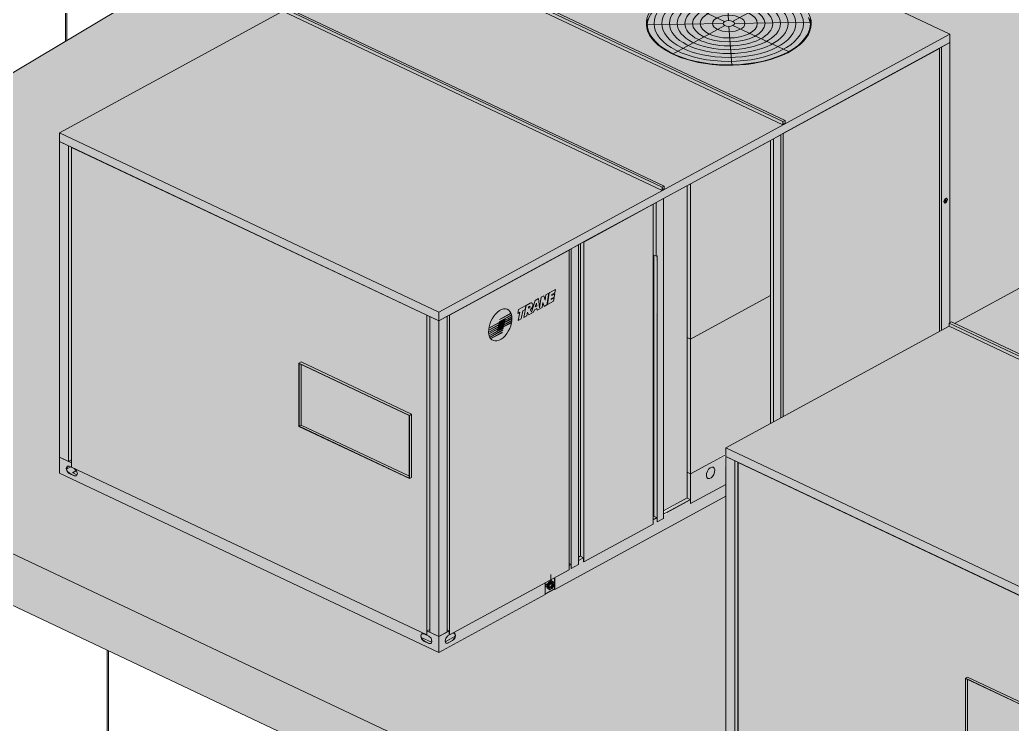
# Model space of a CAD drawing. Header units: inches. Extents: x 27328 to 120839, y -4075 to 4147.
# Drawn here: x 31541.2 to 31702.3, y 572.5 to 686.9 of the extents above; entities that cross this region are included whole.
import ezdxf

# ---------------------------------------------------------------- set-up
doc = ezdxf.new("R2010")
doc.units = ezdxf.units.IN
doc.header["$MEASUREMENT"] = 0
for name, color, linetype, lineweight in [('A-ROOF', 132, 'Continuous', 9), ('A-WALL-PATT', 111, 'Continuous', 9), ('G-IMPT', 8, 'Continuous', 9), ('L-SITE-WALL', 31, 'Continuous', 9), ('M-EQPM', 50, 'Continuous', 9)]:
    doc.layers.add(name, color=color, linetype=linetype, lineweight=lineweight)

# ---------------------------------------------------------------- blocks, each defined once
blk = doc.blocks.new('Trane - Packaged Voyager Rooftop System 12_5-25 Ton Gas-Electric Packaged Unit TAG_YHD300_ 1008114931 - PL_AY4V000072-0a482d62-fa2d-4e4c-a01b-d2dd38fd3219_dwg_Trane-YHD300-691629-Axon - Looking North East')
at = {"layer": 'G-IMPT'}
h = blk.add_hatch(color=256, dxfattribs=at)
h.paths.add_polyline_path([(31609.17, 639.44), (31645.43, 659.18), (31583.85, 688.3), (31547.59, 668.57), (31599.84, 643.85)], flags=0)
h.paths.add_polyline_path([(31645.43, 659.18), (31665.04, 669.85), (31603.46, 698.97), (31584.73, 688.78), (31645.77, 659.9), (31645.43, 659.72)], flags=0)
h.paths.add_polyline_path([(31665.04, 669.85), (31692.14, 684.6), (31630.56, 713.72), (31604.33, 699.44), (31665.38, 670.57), (31665.04, 670.39)], flags=0)
h.paths.add_polyline_path([(31655.67, 679.6), (31651.93, 679.96), (31648.55, 680.84), (31645.8, 682.18), (31644.44, 683.27), (31643.51, 684.47), (31643.05, 685.73), (31643.07, 687.02), (31643.58, 688.29), (31644.56, 689.48), (31645.96, 690.55), (31648.17, 691.64), (31651.49, 692.59), (31655.2, 693.02), (31658.99, 692.89), (31662.56, 692.22), (31665.61, 691.07), (31667.23, 690.08), (31668.44, 688.94), (31669.21, 687.72), (31669.5, 686.44), (31669.3, 685.15), (31668.62, 683.91), (31667.12, 682.48), (31665.38, 681.45), (31664.04, 680.88), (31660.67, 679.98), (31656.94, 679.6)], flags=0)
h.paths.add_polyline_path([(31632.24, 690.88), (31629.81, 691.01), (31627.46, 691.36), (31625.29, 691.93), (31623.35, 692.68), (31621.72, 693.61), (31620.46, 694.67), (31619.6, 695.83), (31619.18, 697.06), (31619.21, 698.3), (31619.83, 699.7), (31620.59, 700.66), (31621.9, 701.71), (31623.57, 702.62), (31625.54, 703.36), (31627.74, 703.9), (31630.1, 704.22), (31632.53, 704.32), (31634.97, 704.19), (31637.31, 703.84), (31639.49, 703.28), (31641.42, 702.52), (31643.15, 701.5), (31644.31, 700.53), (31645.17, 699.37), (31645.59, 698.15), (31645.57, 696.91), (31645.09, 695.69), (31644.18, 694.54), (31642.87, 693.49), (31641.2, 692.58), (31639.24, 691.85), (31637.03, 691.31), (31634.68, 690.98)], flags=0)
for points in [[(31665.04, 670.39), (31665.38, 670.57), (31603.8, 699.7), (31603.46, 699.51), (31643.15, 680.74)], [(31665.04, 669.85), (31665.04, 670.39), (31603.46, 699.51), (31603.46, 698.97), (31664.49, 670.11)], [(31655.67, 679.6), (31659.45, 679.79), (31662.98, 680.52), (31665.94, 681.73), (31668, 683.22), (31668.88, 684.31), (31669.3, 685.15), (31669.41, 686.38), (31668.88, 687.81), (31667.89, 689.03), (31666.39, 690.16), (31664.67, 691.07), (31661.26, 692.07), (31658.22, 692.5), (31655.2, 692.58), (31651.49, 692.16), (31648.17, 691.21), (31645.93, 690.03), (31644.43, 688.89), (31643.22, 687.07), (31643.07, 686.38), (31643.22, 685.09), (31643.92, 683.85), (31645.43, 682.45), (31646.71, 681.65), (31649.32, 680.59), (31651.93, 679.96), (31655.61, 679.6)], [(31645.43, 659.72), (31645.77, 659.9), (31584.2, 689.03), (31583.85, 688.84), (31643.15, 660.8)], [(31645.43, 659.18), (31645.43, 659.72), (31583.85, 688.84), (31583.85, 688.3), (31644.89, 659.44)], [(31609.17, 638.04), (31692.14, 683.2), (31692.14, 684.6), (31609.17, 639.44), (31609.17, 638.96)], [(31665.06, 622.46), (31690.46, 636.28), (31690.46, 682.26), (31665.06, 668.44), (31665.06, 625.16)], [(31690.46, 636.28), (31690.78, 636.46), (31690.78, 682.46), (31690.46, 682.22), (31690.46, 640.76)], [(31609.17, 638.04), (31609.17, 639.44), (31547.59, 668.57), (31547.59, 667.17), (31608.88, 638.18)], [(31549.05, 615.2), (31549.05, 666.47), (31547.59, 667.17), (31547.59, 615.89)], [(31650.06, 635.07), (31663.02, 642.12), (31663.02, 667.32), (31650.06, 660.27), (31650.06, 651.54)], [(31663.02, 621.35), (31663.53, 621.63), (31663.45, 667.58), (31663.02, 667.32), (31663.02, 628.25)], [(31663.53, 621.63), (31664.72, 622.27), (31664.72, 668.25), (31663.53, 667.6), (31663.53, 622.21)], [(31664.72, 622.27), (31665.06, 622.46), (31665.04, 668.45), (31664.72, 668.25), (31664.72, 628.29)], [(31549.05, 615.2), (31549.56, 615.48), (31549.5, 666.26), (31549.05, 666.47), (31549.05, 615.89)], [(31650.06, 635.07), (31650.04, 660.28), (31649.51, 660), (31649.51, 635.33)], [(31644.65, 605.41), (31645.67, 605.96), (31645.67, 657.88), (31644.48, 657.23), (31644.65, 612.67)], [(31691.29, 657.19), (31691.56, 657.34), (31691.54, 657.94), (31691.27, 657.69), (31691.28, 657.21)], [(31632.71, 598.91), (31643.97, 605.03), (31643.97, 656.96), (31632.71, 650.83), (31632.71, 609.72)], [(31644.48, 648.51), (31644.4, 657.22), (31643.97, 656.96), (31643.97, 648.75)], [(31632.71, 598.91), (31632.69, 650.84), (31632.17, 650.56), (31632.17, 599.82), (31632.69, 599.57)], [(31610.89, 587.04), (31630.33, 597.61), (31630.33, 649.53), (31610.89, 638.96), (31610.89, 589.66)], [(31630.67, 597.8), (31630.65, 649.73), (31630.33, 649.53), (31630.33, 598.61), (31630.65, 598.46)], [(31630.67, 597.8), (31631.86, 598.45), (31631.86, 650.37), (31630.67, 649.72), (31630.67, 611.44)], [(31644.65, 605.41), (31644.48, 648.51), (31644.1, 648.51), (31644.1, 606.31), (31644.62, 606.06)], [(31650.06, 613.2), (31655.77, 616.48), (31655.79, 617.41), (31663.02, 621.35), (31663.02, 642.12), (31650.06, 635.07)], [(31607.22, 638.94), (31607.24, 638.95), (31606.16, 639.44)], [(31607.22, 587.02), (31607.24, 587.68), (31607.7, 587.93), (31607.7, 638.73), (31607.22, 638.94), (31607.22, 587.65)], [(31609.17, 586.77), (31609.17, 638.04), (31607.7, 638.73), (31607.7, 587.46)], [(31609.17, 586.77), (31610.53, 587.51), (31610.53, 638.78), (31609.17, 638.04), (31609.17, 589.38)], [(31610.89, 587.04), (31610.87, 638.97), (31610.53, 638.78), (31610.53, 587.86), (31610.87, 587.65)], [(31650.06, 613.2), (31650.04, 635.08), (31649.51, 635.33), (31649.51, 613.46), (31650.04, 613.21)], [(31604.4, 622.68), (31604.76, 622.88), (31586.84, 631.35), (31586.48, 631.16), (31599.84, 624.84)], [(31586.5, 620.91), (31586.84, 621.1), (31586.84, 630.96), (31586.5, 631.12), (31586.5, 621.1)], [(31604.37, 612.81), (31604.34, 622.68), (31586.84, 630.96), (31586.84, 621.1), (31604.08, 612.95)], [(31604.4, 612.42), (31604.76, 612.62), (31604.76, 622.88), (31604.4, 622.68)], [(31604.37, 612.46), (31604.37, 612.81), (31586.84, 621.1), (31586.53, 620.9), (31603.98, 612.65)], [(31650.06, 608.35), (31655.77, 611.46), (31655.59, 616.21), (31650.06, 613.2)], [(31548.73, 613.93), (31549.19, 614.43), (31548.77, 614.27), (31548.73, 613.94)], [(31650.04, 609.01), (31650.04, 613.21), (31649.51, 613.46), (31649.51, 609.26)], [(31626.9, 595.35), (31627.05, 595.54), (31626.91, 595.43)]]:
    blk.add_hatch(color=256, dxfattribs=at).paths.add_polyline_path(points, flags=0)
h = blk.add_hatch(color=256, dxfattribs=at)
h.paths.add_polyline_path([(31643.06, 685.71), (31643.27, 687.23), (31644.08, 688.46), (31644.01, 688.46), (31643.92, 688.76), (31643.18, 687.36), (31643, 686.36), (31643.05, 685.73)], flags=0)
h.paths.add_polyline_path([(31669.48, 686.09), (31669.35, 687.28), (31668.76, 688.51), (31668.44, 688.94), (31668.44, 688.51), (31669.3, 686.88), (31669.46, 686.17)], flags=0)
h.paths.add_polyline_path([(31645.58, 697.74), (31645.57, 698.23), (31645.57, 697.79)], flags=0)
h = blk.add_hatch(color=256, dxfattribs=at)
h.paths.add_polyline_path([(31690.78, 636.46), (31692.03, 637.14), (31692.14, 683.2), (31690.78, 682.46), (31690.78, 640.76)], flags=0)
h.paths.add_polyline_path([(31691.31, 657.16), (31691.16, 657.4), (31691.31, 657.81), (31691.61, 657.97), (31691.76, 657.73), (31691.61, 657.32)], flags=0)
h = blk.add_hatch(color=256, dxfattribs=at)
h.paths.add_polyline_path([(31607.22, 587.02), (31607.22, 638.94), (31549.57, 666.2), (31549.57, 614.28), (31601.64, 589.66)], flags=0)
h.paths.add_polyline_path([(31604.4, 612.42), (31586.48, 620.91), (31586.5, 631.17), (31586.94, 631.31), (31604.76, 622.88), (31604.71, 612.59), (31604.47, 612.46)], flags=0)
h = blk.add_hatch(color=256, dxfattribs=at)
h.paths.add_polyline_path([(31631.86, 599.68), (31632.17, 599.84), (31632.17, 650.56), (31631.86, 650.37), (31631.86, 599.96)], flags=0)
h.paths.add_polyline_path([(31643.97, 606.26), (31644.1, 606.34), (31643.97, 606.37)], flags=0)
h.paths.add_polyline_path([(31645.67, 607.19), (31649.51, 609.28), (31649.51, 660), (31645.67, 657.88), (31645.67, 611.6)], flags=0)
h.paths.add_polyline_path([(31650.04, 609.57), (31650.06, 609.58), (31650.06, 613.2)], flags=0)
h = blk.add_hatch(color=256, dxfattribs=at)
h.paths.add_polyline_path([(31604.4, 612.42), (31604.4, 622.68), (31586.48, 631.16), (31586.48, 620.9), (31599.84, 614.58)], flags=0)
h.paths.add_polyline_path([(31604.37, 612.46), (31586.5, 620.91), (31586.5, 631.12), (31604.37, 622.67)], flags=0)
h = blk.add_hatch(color=256, dxfattribs=at)
h.paths.add_polyline_path([(31609.17, 584.18), (31609.17, 586.77), (31607.24, 587.65), (31607.22, 587.02), (31549.57, 614.38), (31549.57, 614.95), (31547.59, 615.89), (31547.59, 613.31), (31607.22, 585.1)], flags=0)
h.paths.add_polyline_path([(31607.57, 585.64), (31606.39, 586.37), (31606.31, 587.02), (31606.39, 587.21), (31607.15, 587.02), (31607.92, 586.48), (31608.07, 585.99), (31607.92, 585.64)], flags=0)
h.paths.add_polyline_path([(31550.01, 612.86), (31548.83, 613.59), (31548.68, 614.08), (31548.83, 614.43), (31549.57, 614.25), (31550.37, 613.7), (31550.51, 613.21), (31550.37, 612.86)], flags=0)
h = blk.add_hatch(color=256, dxfattribs=at)
h.paths.add_polyline_path([(31607.7, 587.46), (31607.7, 587.93), (31607.24, 587.68)], flags=0)
h.paths.add_polyline_path([(31610.53, 587.51), (31610.71, 587.77), (31610.53, 587.69)], flags=0)
h.paths.add_polyline_path([(31630.33, 598.28), (31630.6, 598.48), (31630.33, 598.46), (31630.33, 598.33)], flags=0)
h.paths.add_polyline_path([(31631.86, 599.12), (31632.61, 599.61), (31632.14, 599.83), (31631.86, 599.57), (31631.86, 599.19)], flags=0)
h.paths.add_polyline_path([(31643.97, 605.7), (31644.62, 606.06), (31643.97, 606.26), (31643.97, 605.99)], flags=0)
h.paths.add_polyline_path([(31645.67, 606.63), (31650.04, 609.01), (31649.49, 609.27), (31645.67, 606.95)], flags=0)
h.paths.add_polyline_path([(31650.04, 609.01), (31650.06, 609.02), (31650.04, 609.41)], flags=0)
h.paths.add_polyline_path([(31549.57, 614.95), (31549.56, 615.48), (31549.05, 615.2), (31549.56, 614.96)], flags=0)
h = blk.add_hatch(color=256, dxfattribs=at)
h.paths.add_polyline_path([(31607.57, 585.64), (31608, 585.83), (31606.39, 586.37), (31607.22, 585.8), (31607.55, 585.64)], flags=0)
h.paths.add_polyline_path([(31610.33, 585.69), (31610.89, 585.82), (31611.76, 586.46), (31611.76, 586.76), (31610.25, 585.87), (31610.32, 585.69)], flags=0)
h.paths.add_polyline_path([(31626.47, 593.7), (31628, 594.53), (31627.88, 595.54), (31626.47, 594.77), (31626.47, 593.78)], flags=0)
h.paths.add_polyline_path([(31550.01, 612.86), (31550.44, 613.05), (31549.89, 613.5), (31550.33, 613.74), (31549.43, 614.32), (31548.79, 613.72), (31549.13, 613.31), (31549.71, 613), (31550, 612.86)], flags=0)
h = blk.add_hatch(color=256, dxfattribs=at)
h.paths.add_polyline_path([(31609.17, 584.18), (31626.47, 593.6), (31626.47, 595.51), (31610.89, 587.17), (31610.87, 587.69), (31609.17, 586.77)], flags=0)
h.paths.add_polyline_path([(31610.33, 585.69), (31610.19, 586.03), (31610.33, 586.52), (31610.95, 587.04), (31611.76, 587.3), (31611.89, 586.96), (31611.76, 586.46), (31611.42, 586.11), (31610.66, 585.69)], flags=0)
h.paths.add_polyline_path([(31628, 594.43), (31655.77, 609.54), (31655.77, 611.46), (31650.06, 608.56), (31650.04, 609.01), (31645.67, 606.43), (31645.67, 605.96), (31644.65, 605.41), (31644.62, 606.06), (31643.97, 605.48), (31643.97, 605.03), (31632.71, 598.91), (31632.69, 599.57), (31631.86, 599.03), (31631.86, 598.45), (31630.67, 597.8), (31630.65, 598.46), (31630.33, 598.23), (31630.21, 597.55), (31628, 596.35), (31628, 595.54)], flags=0)
h = blk.add_hatch(color=256, dxfattribs=at)
h.paths.add_polyline_path([(31626.61, 595.24), (31626.75, 595.54), (31626.61, 595.35)], flags=0)
h.paths.add_polyline_path([(31626.77, 595.35), (31626.94, 595.54), (31626.78, 595.54)], flags=0)
for p, q in [((31630.56, 713.72), (31692.14, 684.6)), ((31603.46, 699.51), (31665.04, 670.39)), ((31603.8, 699.7), (31665.38, 670.57)), ((31665.04, 669.85), (31603.46, 698.97)), ((31655.78, 693.1), (31656.22, 686.78)), ((31665.37, 691.28), (31656.88, 686.66)), ((31655.57, 686.63), (31646.47, 690.94)), ((31547.59, 668.57), (31583.85, 688.3)), ((31645.43, 659.72), (31583.85, 688.84)), ((31645.43, 659.18), (31583.85, 688.3)), ((31645.77, 659.9), (31584.2, 689.03)), ((31655.33, 686.3), (31642.88, 686.08)), ((31669.62, 686.55), (31657.17, 686.33)), ((31666.03, 681.69), (31656.93, 685.99)), ((31609.17, 639.44), (31692.14, 684.6)), ((31692.14, 683.2), (31665.04, 668.45)), ((31692.14, 683.2), (31690.78, 682.46)), ((31692.14, 684.6), (31692.14, 683.2)), ((31692.14, 683.2), (31692.14, 637.74)), ((31665.06, 668.44), (31690.46, 682.26)), ((31690.46, 636.28), (31690.46, 682.26)), ((31690.78, 682.46), (31690.78, 636.46)), ((31665.04, 670.39), (31665.38, 670.57)), ((31665.04, 669.85), (31665.04, 670.39)), ((31665.04, 670.19), (31665.38, 670.03)), ((31665.38, 670.57), (31665.38, 670.03)), ((31547.59, 667.17), (31547.59, 668.57)), ((31609.17, 639.44), (31547.59, 668.57)), ((31665.38, 670.03), (31665.04, 669.85)), ((31547.59, 667.17), (31607.24, 638.95)), ((31549.05, 666.47), (31547.59, 667.17)), ((31547.59, 667.17), (31547.59, 615.89)), ((31663.5, 667.61), (31650.04, 660.28)), ((31650.06, 660.27), (31663.02, 667.32)), ((31663.02, 642.12), (31663.02, 667.32)), ((31665.04, 668.45), (31663.5, 667.61)), ((31663.53, 667.6), (31664.72, 668.25)), ((31663.53, 621.63), (31663.53, 667.6)), ((31664.72, 622.27), (31664.72, 668.25)), ((31665.06, 622.46), (31665.06, 668.44)), ((31549.05, 666.47), (31549.05, 615.2)), ((31549.56, 666.23), (31549.56, 615.48)), ((31549.57, 666.2), (31607.22, 638.94)), ((31549.57, 614.28), (31549.57, 666.2)), ((31650.04, 660.28), (31644.45, 657.24)), ((31645.77, 659.9), (31645.43, 659.72)), ((31645.43, 659.72), (31645.43, 659.18)), ((31645.43, 659.53), (31645.77, 659.36)), ((31645.43, 659.18), (31645.77, 659.36)), ((31645.77, 659.36), (31645.77, 659.9)), ((31649.51, 660), (31649.51, 635.33)), ((31650.06, 660.27), (31650.06, 635.07)), ((31644.45, 657.24), (31632.69, 650.84)), ((31644.48, 657.23), (31645.67, 657.88)), ((31644.48, 648.51), (31644.48, 657.23)), ((31645.67, 605.96), (31645.67, 657.88)), ((31691.61, 657.98), (31691.71, 657.75)), ((31632.71, 650.83), (31643.97, 656.96)), ((31643.97, 605.03), (31643.97, 656.96)), ((31632.69, 650.84), (31630.65, 649.73)), ((31632.71, 598.91), (31632.71, 650.83)), ((31630.65, 649.73), (31610.87, 638.97)), ((31610.89, 638.96), (31630.33, 649.53)), ((31630.33, 597.61), (31630.33, 649.53)), ((31630.67, 649.72), (31631.86, 650.37)), ((31630.67, 597.8), (31630.67, 649.72)), ((31631.86, 598.45), (31631.86, 650.37)), ((31632.17, 599.82), (31632.17, 650.56)), ((31644.48, 648.51), (31643.97, 648.75)), ((31644.1, 606.31), (31644.1, 648.69)), ((31644.65, 648.6), (31644.48, 648.51)), ((31644.65, 605.41), (31644.65, 648.6)), ((31663.02, 642.12), (31650.06, 635.07)), ((31663.02, 642.12), (31650.06, 635.07)), ((31663.02, 621.35), (31663.02, 642.12)), ((31607.22, 638.94), (31607.22, 587.02)), ((31607.24, 638.95), (31609.17, 638.04)), ((31609.17, 638.04), (31607.7, 638.73)), ((31607.7, 638.73), (31607.7, 587.46)), ((31609.17, 638.04), (31609.17, 639.44)), ((31610.87, 638.97), (31609.17, 638.04)), ((31610.53, 638.78), (31609.17, 638.04)), ((31609.17, 638.04), (31609.17, 586.77)), ((31610.53, 638.78), (31610.53, 587.51)), ((31610.89, 587.04), (31610.89, 638.96)), ((31649.51, 635.33), (31650.06, 635.07)), ((31649.51, 635.33), (31649.51, 613.46)), ((31650.06, 635.07), (31649.51, 635.33)), ((31650.06, 635.07), (31650.06, 613.2)), ((31586.84, 631.35), (31586.48, 631.16)), ((31586.48, 631.16), (31604.4, 622.68)), ((31586.48, 620.9), (31586.48, 631.16)), ((31604.37, 622.67), (31586.5, 631.12)), ((31586.5, 631.12), (31586.5, 620.91)), ((31604.76, 622.88), (31586.84, 631.35)), ((31586.84, 630.99), (31586.84, 621.1)), ((31604.37, 612.46), (31604.37, 622.67)), ((31604.76, 622.88), (31604.4, 622.68)), ((31604.4, 622.68), (31604.4, 612.42)), ((31604.76, 612.62), (31604.76, 622.88)), ((31604.4, 612.42), (31586.48, 620.9)), ((31586.84, 621.1), (31586.5, 620.91)), ((31586.5, 620.91), (31604.37, 612.46)), ((31586.84, 621.1), (31604.4, 612.8)), ((31547.59, 613.31), (31547.59, 615.89)), ((31549.57, 614.95), (31547.59, 615.89)), ((31549.05, 615.2), (31547.59, 615.89)), ((31549.56, 615.48), (31549.05, 615.2)), ((31650.06, 613.2), (31655.59, 616.21)), ((31650.06, 613.2), (31655.59, 616.21)), ((31548.73, 613.93), (31549.43, 614.32)), ((31550.01, 614.04), (31549.19, 614.43)), ((31607.22, 587.02), (31549.57, 614.28)), ((31550.33, 613.74), (31549.71, 613.4)), ((31547.59, 613.31), (31609.17, 584.18)), ((31549.19, 613.25), (31550.01, 612.86)), ((31550.05, 612.88), (31549.23, 613.27)), ((31549.71, 613.4), (31550.44, 613.05)), ((31549.76, 613.37), (31550.37, 613.7)), ((31550.05, 612.88), (31550.01, 612.86)), ((31550.37, 612.87), (31550.05, 612.88)), ((31604.4, 612.42), (31604.76, 612.62)), ((31650.06, 613.2), (31649.51, 613.46)), ((31649.51, 609.26), (31649.51, 613.46)), ((31650.06, 613.2), (31649.51, 613.46)), ((31650.06, 608.35), (31650.06, 613.2)), ((31650.06, 608.35), (31655.77, 611.46)), ((31655.77, 609.54), (31628, 594.43)), ((31645.64, 607.17), (31649.49, 609.27)), ((31645.65, 606.62), (31650.06, 609.02)), ((31650.04, 609.01), (31649.51, 609.26)), ((31650.04, 608.36), (31650.04, 609.01)), ((31650.04, 608.36), (31650.06, 608.35)), ((31643.97, 605.7), (31644.65, 606.08)), ((31644.62, 606.06), (31644.1, 606.31)), ((31644.62, 605.42), (31644.62, 606.06)), ((31645.67, 605.96), (31644.65, 605.41)), ((31643.97, 605.03), (31632.71, 598.91)), ((31631.86, 599.68), (31632.14, 599.83)), ((31631.86, 599.12), (31632.71, 599.58)), ((31632.69, 599.57), (31632.17, 599.82)), ((31632.69, 598.92), (31632.69, 599.57)), ((31630.65, 598.46), (31630.33, 598.61)), ((31630.33, 598.28), (31630.67, 598.47)), ((31630.65, 597.81), (31630.65, 598.46)), ((31631.86, 598.45), (31630.67, 597.8)), ((31630.33, 597.61), (31610.89, 587.04)), ((31627.36, 595.68), (31627.36, 596.83)), ((31627.96, 596.32), (31627.96, 594.51)), ((31628, 596.35), (31628, 594.43)), ((31626.47, 594.77), (31628, 595.6)), ((31626.47, 593.6), (31626.47, 595.51)), ((31626.47, 594.94), (31627, 594.69)), ((31627.96, 594.51), (31626.47, 593.7)), ((31627.96, 594.45), (31626.47, 593.64)), ((31626.49, 595.16), (31626.62, 595.25)), ((31626.72, 595.24), (31626.53, 595.12)), ((31627.03, 595.65), (31626.75, 595.15)), ((31626.93, 595.07), (31626.75, 595.15)), ((31626.75, 595.15), (31626.75, 594.66)), ((31626.93, 594.57), (31626.75, 594.66)), ((31626.75, 594.66), (31627.03, 594.46)), ((31626.93, 595.07), (31627.21, 595.57)), ((31626.93, 594.57), (31626.93, 595.07)), ((31627.21, 594.37), (31626.93, 594.57)), ((31627.42, 595.87), (31627.03, 595.65)), ((31627.03, 595.65), (31627.21, 595.57)), ((31627.03, 594.46), (31627.42, 594.67)), ((31627.21, 594.37), (31627.03, 594.46)), ((31627.19, 595.54), (31627.06, 595.45)), ((31627.21, 595.57), (31627.6, 595.78)), ((31627.6, 594.59), (31627.21, 594.37)), ((31627.45, 595.64), (31627.36, 595.68)), ((31627.6, 595.78), (31627.42, 595.87)), ((31627.7, 595.67), (31627.42, 595.87)), ((31627.42, 594.67), (31627.7, 595.17)), ((31627.6, 594.59), (31627.42, 594.67)), ((31627.6, 595.78), (31627.88, 595.58)), ((31627.88, 595.09), (31627.6, 594.59)), ((31627.88, 595.58), (31627.7, 595.67)), ((31627.7, 595.17), (31627.7, 595.67)), ((31627.88, 595.09), (31627.7, 595.17)), ((31627.88, 595.58), (31627.88, 595.09)), ((31628, 594.43), (31627.96, 594.45)), ((31626.47, 593.6), (31609.17, 584.18)), ((31606.31, 586.63), (31608, 585.83)), ((31606.74, 587.21), (31607.57, 586.82)), ((31609.17, 586.77), (31607.22, 587.69)), ((31607.7, 587.93), (31607.24, 587.68)), ((31607.24, 587.68), (31607.24, 587.03)), ((31607.7, 587.46), (31609.17, 586.77)), ((31609.17, 586.77), (31610.89, 587.71)), ((31609.17, 586.77), (31610.53, 587.51)), ((31609.17, 584.18), (31609.17, 586.77)), ((31610.23, 585.93), (31611.85, 586.81)), ((31610.87, 587.69), (31610.53, 587.86)), ((31610.66, 586.88), (31611.42, 587.3)), ((31610.87, 587.05), (31610.87, 587.69)), ((31606.74, 586.03), (31606.79, 586.05)), ((31607.57, 585.64), (31606.74, 586.03)), ((31607.61, 585.66), (31606.79, 586.05)), ((31607.57, 585.64), (31607.61, 585.66)), ((31607.93, 585.64), (31607.61, 585.66)), ((31610.61, 585.72), (31610.32, 585.68)), ((31611.38, 586.13), (31610.61, 585.72)), ((31610.61, 585.72), (31610.66, 585.69)), ((31611.42, 586.11), (31610.66, 585.69)), ((31611.38, 586.13), (31611.42, 586.11))]:
    blk.add_line(p, q, dxfattribs=at)
for points in [[(31643.07, 687.02, 0), (31643, 686.38, 0), (31643.05, 685.73, 0), (31643.22, 685.09, 0), (31643.51, 684.47, 0), (31643.92, 683.85, 0), (31644.44, 683.27, 0), (31645.07, 682.71, 0), (31645.8, 682.18, 0), (31646.63, 681.69, 0), (31647.55, 681.24, 0), (31648.55, 680.84, 0), (31649.62, 680.49, 0), (31650.75, 680.2, 0), (31651.93, 679.96, 0), (31653.15, 679.78, 0), (31654.4, 679.66, 0), (31655.67, 679.6, 0), (31656.94, 679.6, 0), (31658.21, 679.67, 0), (31659.45, 679.79, 0), (31660.67, 679.98, 0), (31661.85, 680.22, 0), (31662.98, 680.52, 0), (31664.04, 680.88, 0), (31665.03, 681.28, 0), (31665.94, 681.73, 0), (31666.76, 682.22, 0), (31667.49, 682.75, 0), (31668.11, 683.32, 0), (31668.62, 683.91, 0), (31669.02, 684.52, 0), (31669.3, 685.15, 0), (31669.46, 685.79, 0), (31669.5, 686.44, 0), (31669.41, 687.08, 0)], [(31669.49, 686.14, 0), (31669.41, 686.65, 0), (31669.21, 687.28, 0)], [(31645.96, 690.12, 0), (31645.21, 689.6, 0), (31644.56, 689.05, 0), (31644.01, 688.46, 0), (31643.58, 687.85, 0), (31643.27, 687.23, 0), (31643.07, 686.59, 0), (31643.01, 686.12, 0)], [(31655.62, 685.97, 0), (31647.13, 681.35, 0), (31655.62, 685.97, 0)], [(31656.28, 685.85, 0), (31656.72, 679.53, 0), (31656.28, 685.85, 0)], [(31691.16, 657.4, 0), (31691.31, 657.81, 0), (31691.61, 657.97, 0), (31691.76, 657.73, 0)], [(31691.16, 657.4, 0), (31691.31, 657.16, 0), (31691.61, 657.32, 0), (31691.76, 657.73, 0)], [(31691.71, 657.75, 0), (31691.56, 657.34, 0), (31691.29, 657.18, 0)], [(31549.19, 614.43, 0), (31548.83, 614.43, 0), (31548.68, 614.08, 0), (31548.83, 613.59, 0), (31549.19, 613.25, 0)], [(31549.23, 613.27, 0), (31548.87, 613.61, 0), (31548.73, 614.1, 0), (31548.86, 614.44, 0)], [(31550.01, 612.86, 0), (31550.37, 612.86, 0), (31550.51, 613.21, 0), (31550.37, 613.7, 0), (31550.01, 614.04, 0)], [(31649.89, 608.91, 0), (31646.27, 606.93, 0), (31649.89, 608.91, 0)], [(31626.41, 595.06, 0), (31626.55, 595.13, 0), (31626.73, 595.24, 0), (31626.9, 595.35, 0), (31627.05, 595.45, 0), (31627.18, 595.53, 0)], [(31627.19, 595.54, 0), (31627.29, 595.61, 0), (31627.35, 595.66, 0), (31627.35, 595.68, 0), (31627.29, 595.65, 0), (31627.14, 595.57, 0), (31626.95, 595.46, 0), (31626.77, 595.35, 0), (31626.61, 595.24, 0), (31626.48, 595.15, 0)], [(31626.87, 594.97, 0), (31626.97, 595.35, 0), (31627.22, 595.62, 0), (31627.48, 595.62, 0), (31627.58, 595.36, 0)], [(31626.87, 594.97, 0), (31626.97, 594.71, 0), (31627.22, 594.71, 0), (31627.48, 594.98, 0), (31627.58, 595.36, 0)], [(31626.94, 595.45, 0), (31627.12, 595.56, 0), (31627.26, 595.64, 0), (31627.33, 595.67, 0), (31627.32, 595.65, 0), (31627.27, 595.6, 0), (31627.18, 595.53, 0)], [(31627.75, 595.26, 0), (31627.65, 595.51, 0), (31627.41, 595.51, 0), (31627.17, 595.25, 0), (31627.07, 594.89, 0)], [(31627.07, 594.89, 0), (31627.17, 594.64, 0), (31627.41, 594.65, 0), (31627.65, 594.9, 0), (31627.75, 595.26, 0)], [(31606.74, 586.03, 0), (31606.39, 586.37, 0), (31606.24, 586.86, 0), (31606.39, 587.21, 0), (31606.74, 587.21, 0)], [(31606.79, 586.05, 0), (31606.43, 586.39, 0), (31606.28, 586.88, 0), (31606.41, 587.22, 0)], [(31607.57, 586.82, 0), (31607.92, 586.48, 0), (31608.07, 585.99, 0), (31607.92, 585.64, 0), (31607.57, 585.64, 0)], [(31610.66, 585.69, 0), (31610.33, 585.69, 0), (31610.19, 586.03, 0), (31610.33, 586.52, 0), (31610.66, 586.88, 0)], [(31611.73, 587.31, 0), (31611.85, 586.98, 0), (31611.71, 586.49, 0), (31611.38, 586.13, 0)], [(31611.42, 587.3, 0), (31611.76, 587.3, 0), (31611.89, 586.96, 0), (31611.76, 586.46, 0), (31611.42, 586.11, 0)]]:
    blk.add_polyline3d(points, dxfattribs=at)
blk.add_ellipse((31656.25, 686.31), major_axis=(13.38, 0), ratio=0.507323, start_param=1.74511, end_param=7.103637, dxfattribs=at)
for centre, major_axis, ratio in [((31656.25, 686.31), (12.13, 0), 0.507323), ((31656.25, 686.31), (10.88, 0), 0.507323), ((31656.25, 686.31), (9.63, 0), 0.507323), ((31656.25, 686.31), (8.38, 0), 0.507323), ((31656.25, 686.31), (7.13, 0), 0.507323), ((31656.25, 686.31), (5.88, 0), 0.507323), ((31656.25, 686.31), (4.63, 0), 0.507323), ((31656.25, 686.31), (2.63, 0), 0.507323), ((31656.25, 686.31), (0.925, 0), 0.507323), ((31653.3, 613.35), (0.428, 0.904), 0.587623)]:
    blk.add_ellipse(centre, major_axis=major_axis, ratio=ratio, dxfattribs=at)
blk = doc.blocks.new('Trane - Packaged Voyager Rooftop System 12_5-25 Ton Gas-Electric Packaged Unit TAG_YHD300_ 1008114931 - PL_AY4V000072-0a482d62-fa2d-4e4c-a01b-d2dd38fd3219_dwg_TRANEBIMLOGO-691630-Axon - Looking North East')
at = {"layer": 'G-IMPT'}
for points in [[(31627.52, 642.31, 0), (31628.01, 642.57, 0), (31628.1, 643.11, 0), (31627.11, 642.58, 0), (31626.83, 640.67, 0), (31627.81, 641.2, 0), (31627.89, 641.74, 0), (31627.4, 641.47, 0), (31627.42, 641.63, 0), (31627.91, 641.9, 0), (31627.99, 642.42, 0), (31627.5, 642.15, 0), (31627.52, 642.31, 0)], [(31626.43, 641.38, 0), (31626.24, 642.1, 0), (31625.79, 641.86, 0), (31625.53, 640.17, 0), (31625.38, 641.64, 0), (31624.81, 641.32, 0), (31624.22, 639.43, 0), (31624.02, 639.85, 0)], [(31626.08, 641.03, 0), (31626.28, 640.37, 0), (31626.73, 640.61, 0), (31627.02, 642.53, 0), (31626.57, 642.28, 0), (31626.43, 641.38, 0)], [(31623.3, 640.5, 0), (31622.11, 639.86, 0), (31621.98, 639.22, 0), (31622.35, 639.42, 0), (31622.07, 638.08, 0), (31622.56, 638.34, 0), (31622.84, 639.68, 0), (31623.17, 639.86, 0), (31623.3, 640.5, 0)], [(31623.99, 640.88, 0), (31623.37, 640.54, 0), (31622.98, 638.57, 0), (31623.47, 638.84, 0), (31623.59, 639.46, 0), (31623.8, 639.02, 0), (31624.57, 639.44, 0), (31624.69, 639.81, 0), (31625.11, 640.04, 0), (31625.15, 639.75, 0), (31625.95, 640.19, 0), (31626.08, 641.03, 0)], [(31623.91, 640.17, 0), (31623.72, 640.07, 0), (31623.76, 640.3, 0), (31623.91, 640.38, 0)], [(31624.83, 640.28, 0), (31625.02, 640.9, 0), (31625.08, 640.42, 0), (31624.83, 640.28, 0)], [(31619.84, 637.84, 0), (31617.28, 636.51, 0), (31619.87, 637.97, 0), (31619.84, 637.84, 0)], [(31619.92, 638.19, 0), (31617.32, 636.83, 0), (31619.94, 638.32, 0), (31619.92, 638.19, 0)], [(31621.03, 638.03, 0), (31618.75, 636.84, 0), (31621.04, 638.14, 0)], [(31621.05, 638.35, 0), (31618.82, 637.19, 0), (31621.05, 638.45, 0)], [(31621.04, 638.66, 0), (31618.9, 637.54, 0), (31621.03, 638.75, 0)], [(31621, 638.95, 0), (31618.97, 637.89, 0), (31620.98, 639.03, 0)], [(31620.92, 639.21, 0), (31619.05, 638.24, 0), (31620.89, 639.28, 0)], [(31619.77, 637.49, 0), (31617.28, 636.2, 0), (31619.79, 637.62, 0), (31619.77, 637.49, 0)], [(31619.69, 637.14, 0), (31617.32, 635.9, 0), (31619.72, 637.26, 0), (31619.69, 637.14, 0)], [(31619.62, 636.8, 0), (31617.38, 635.63, 0), (31619.64, 636.91, 0), (31619.62, 636.8, 0)], [(31619.54, 636.45, 0), (31617.49, 635.38, 0), (31619.57, 636.55, 0), (31619.54, 636.45, 0)], [(31620.98, 637.69, 0), (31618.67, 636.49, 0), (31621, 637.8, 0)], [(31619.47, 636.1, 0), (31617.64, 635.15, 0), (31619.49, 636.2, 0), (31619.47, 636.1, 0)]]:
    blk.add_polyline3d(points, dxfattribs=at)
for centre, major_axis, start_param, end_param in [((31619.16, 637.37), (1.19, 2.51), 5.806344, 11.388729), ((31623.91, 640.28), (0.051, 0.108), 3.814298, 6.965874), ((31624.03, 640.38), (0.259, 0.549), 3.810396, 7.054034), ((31619.16, 637.37), (1.19, 2.51), 5.671742, 5.76929), ((31619.16, 637.37), (1.19, 2.51), 5.540052, 5.633257), ((31619.16, 637.37), (1.19, 2.51), 5.149764, 5.23871), ((31619.16, 637.37), (1.19, 2.51), 5.410644, 5.50026), ((31619.16, 637.37), (1.19, 2.51), 5.281293, 5.369512)]:
    blk.add_ellipse(centre, major_axis=major_axis, ratio=0.587623, start_param=start_param, end_param=end_param, dxfattribs=at)
blk = doc.blocks.new('Trane - Packaged Voyager Rooftop System 12_5-25 Ton Gas-Electric Packaged Unit TAG_YHD300_ 1008114931 - PL_AY4V000072-0a482d62-fa2d-4e4c-a01b-d2dd38fd3219_dwg-691626-Axon - Looking North East')
for name in ['Trane - Packaged Voyager Rooftop System 12_5-25 Ton Gas-Electric Packaged Unit TAG_YHD300_ 1008114931 - PL_AY4V000072-0a482d62-fa2d-4e4c-a01b-d2dd38fd3219_dwg_Trane-YHD300-691629-Axon - Looking North East', 'Trane - Packaged Voyager Rooftop System 12_5-25 Ton Gas-Electric Packaged Unit TAG_YHD300_ 1008114931 - PL_AY4V000072-0a482d62-fa2d-4e4c-a01b-d2dd38fd3219_dwg_TRANEBIMLOGO-691630-Axon - Looking North East']:
    blk.add_blockref(name, (0, 0))
blk = doc.blocks.new('Trane - Packaged Voyager Rooftop System 12_5-25 Ton Gas-Electric Packaged Unit TAG_YHD300_ 1008114931 - YHD300-691637-Axon - Looking North East')
blk.add_blockref('Trane - Packaged Voyager Rooftop System 12_5-25 Ton Gas-Electric Packaged Unit TAG_YHD300_ 1008114931 - PL_AY4V000072-0a482d62-fa2d-4e4c-a01b-d2dd38fd3219_dwg-691626-Axon - Looking North East', (0, 0))
blk = doc.blocks.new('Trane - Packaged Voyager Rooftop System 12_5-25 Ton Gas-Electric Packaged Unit TAG_YHD300_ 1008114931 - PL_AY4V000072-0a482d62-fa2d-4e4c-a01b-d2dd38fd3219_dwg_Trane-YHD300-V91-Axon - Looking North East')
at = {"layer": 'G-IMPT'}
h = blk.add_hatch(color=256, dxfattribs=at)
h.paths.add_polyline_path([(31717.35, 588.28), (31753.61, 608.02), (31692.03, 637.14), (31655.77, 617.4), (31714.42, 589.66)], flags=0)
h.paths.add_polyline_path([(31753.61, 608.02), (31773.09, 618.74), (31711.64, 647.81), (31692.91, 637.61), (31753.96, 608.74), (31753.61, 608.55)], flags=0)
h.paths.add_polyline_path([(31773.22, 618.68), (31800.32, 633.43), (31738.74, 662.56), (31712.51, 648.28), (31773.56, 619.41), (31773.22, 619.22)], flags=0)
h.paths.add_polyline_path([(31763.85, 628.44), (31760.11, 628.8), (31756.73, 629.68), (31753.98, 631.02), (31752.62, 632.1), (31751.69, 633.3), (31751.23, 634.57), (31751.25, 635.86), (31751.76, 637.12), (31752.74, 638.31), (31754.14, 639.39), (31756.35, 640.48), (31759.67, 641.42), (31763.38, 641.85), (31767.17, 641.73), (31770.74, 641.06), (31773.79, 639.91), (31775.41, 638.91), (31776.62, 637.78), (31777.39, 636.55), (31777.68, 635.27), (31777.48, 633.99), (31776.8, 632.74), (31775.67, 631.59), (31773.56, 630.29), (31772.22, 629.71), (31768.85, 628.81), (31765.12, 628.44)], flags=0)
h.paths.add_polyline_path([(31740.42, 639.72), (31737.99, 639.84), (31735.64, 640.2), (31733.47, 640.76), (31731.53, 641.52), (31729.78, 642.55), (31728.64, 643.51), (31727.78, 644.67), (31727.36, 645.89), (31727.39, 647.13), (31728.01, 648.53), (31728.77, 649.5), (31730.08, 650.55), (31731.98, 651.54), (31733.72, 652.19), (31735.92, 652.73), (31738.28, 653.06), (31740.71, 653.16), (31743.15, 653.03), (31745.49, 652.68), (31749.12, 651.54), (31749.6, 651.35), (31751.43, 650.26), (31752.49, 649.37), (31753.35, 648.21), (31753.77, 646.98), (31753.75, 645.74), (31753.27, 644.53), (31752.36, 643.37), (31751.05, 642.33), (31749.38, 641.42), (31747.42, 640.68), (31745.21, 640.14), (31742.86, 639.82)], flags=0)
for points in [[(31753.61, 608.55), (31753.96, 608.74), (31692.38, 637.86), (31692.03, 637.68), (31729.78, 619.83)], [(31753.61, 608.02), (31753.61, 608.55), (31692.03, 637.68), (31692.03, 637.14), (31753.07, 608.27)], [(31717.35, 586.88), (31717.35, 588.28), (31655.77, 617.4), (31655.77, 616), (31717.06, 587.01)], [(31657.23, 564.04), (31657.23, 615.31), (31655.77, 616), (31655.77, 564.73)], [(31657.23, 564.04), (31657.74, 564.31), (31657.68, 615.1), (31657.23, 615.31), (31657.23, 564.73)], [(31712.58, 571.52), (31712.94, 571.72), (31695.02, 580.19), (31694.66, 579.99), (31700.87, 577.05)], [(31694.68, 569.75), (31695.02, 569.94), (31695.02, 579.8), (31694.68, 579.96), (31694.68, 569.94)], [(31712.55, 561.64), (31712.52, 571.52), (31695.02, 579.8), (31695.02, 569.94), (31712.26, 561.78)]]:
    blk.add_hatch(color=256, dxfattribs=at).paths.add_polyline_path(points, flags=0)
h = blk.add_hatch(color=256, dxfattribs=at)
h.paths.add_polyline_path([(31715.4, 535.85), (31715.4, 587.78), (31657.75, 615.04), (31657.75, 563.12), (31712.94, 537.02)], flags=0)
h.paths.add_polyline_path([(31712.58, 561.26), (31694.66, 569.75), (31694.68, 580.01), (31695.12, 580.14), (31712.94, 571.72), (31712.89, 561.43), (31712.65, 561.3)], flags=0)
h = blk.add_hatch(color=256, dxfattribs=at)
h.paths.add_polyline_path([(31712.58, 561.26), (31712.58, 571.52), (31694.66, 579.99), (31694.66, 569.73), (31700.87, 566.79)], flags=0)
h.paths.add_polyline_path([(31712.55, 561.3), (31694.68, 569.75), (31694.68, 579.96), (31712.55, 571.5)], flags=0)
for p, q in [((31692.91, 637.61), (31711.64, 647.81)), ((31655.77, 617.4), (31692.03, 637.14)), ((31692.38, 637.86), (31692.03, 637.68)), ((31753.61, 608.55), (31692.03, 637.68)), ((31692.03, 637.68), (31692.03, 637.14)), ((31753.61, 608.02), (31692.03, 637.14)), ((31753.96, 608.74), (31692.38, 637.86)), ((31655.77, 616), (31655.77, 617.4)), ((31717.35, 588.28), (31655.77, 617.4)), ((31655.77, 616), (31715.42, 587.79)), ((31657.23, 615.31), (31655.77, 616)), ((31655.77, 616), (31655.77, 564.73)), ((31657.23, 615.31), (31657.23, 564.04)), ((31657.74, 615.07), (31657.74, 564.31)), ((31657.75, 615.04), (31715.4, 587.78)), ((31657.75, 563.12), (31657.75, 615.04)), ((31695.02, 580.19), (31694.66, 579.99)), ((31694.66, 579.99), (31712.58, 571.52)), ((31694.66, 569.73), (31694.66, 579.99)), ((31712.55, 571.5), (31694.68, 579.96)), ((31694.68, 579.96), (31694.68, 569.75)), ((31712.94, 571.72), (31695.02, 580.19)), ((31695.02, 579.82), (31695.02, 569.94))]:
    blk.add_line(p, q, dxfattribs=at)
blk = doc.blocks.new('Trane - Packaged Voyager Rooftop System 12_5-25 Ton Gas-Electric Packaged Unit TAG_YHD300_ 1008114931 - PL_AY4V000072-0a482d62-fa2d-4e4c-a01b-d2dd38fd3219_dwg-V92-Axon - Looking North East')
blk.add_blockref('Trane - Packaged Voyager Rooftop System 12_5-25 Ton Gas-Electric Packaged Unit TAG_YHD300_ 1008114931 - PL_AY4V000072-0a482d62-fa2d-4e4c-a01b-d2dd38fd3219_dwg_Trane-YHD300-V91-Axon - Looking North East', (0, 0))
blk = doc.blocks.new('Trane - Packaged Voyager Rooftop System 12_5-25 Ton Gas-Electric Packaged Unit TAG_YHD300_ 1008114931 - YHD300-V93-Axon - Looking North East')
blk.add_blockref('Trane - Packaged Voyager Rooftop System 12_5-25 Ton Gas-Electric Packaged Unit TAG_YHD300_ 1008114931 - PL_AY4V000072-0a482d62-fa2d-4e4c-a01b-d2dd38fd3219_dwg-V92-Axon - Looking North East', (0, 0))

msp = doc.modelspace()

# ---------------------------------------------------------------- hatches: boundary and pattern name
at = {"layer": 'A-ROOF'}
h = msp.add_hatch(color=256, dxfattribs=at)
h.paths.add_polyline_path([(31672.81, 368.71), (31763.49, 422.83), (31710.76, 447.77), (31700.87, 441.87), (31381.23, 593.04), (31381.23, 666.89), (31725.16, 854.22), (31725.55, 856.02), (31726.95, 860.55), (31729.03, 864.61), (31731.05, 867.56), (31732.41, 869.1), (31736.14, 872.91), (31738, 874.38), (31742.02, 877.15), (31748.13, 880.67), (31809.79, 914.23), (30989.01, 1302.44), (30989.01, 1302.77), (30988.39, 1303.07), (30467.34, 992.07), (31375.86, 562.39), (31326.1, 532.69), (31643.15, 382.74)], flags=0)
h.paths.add_polyline_path([(31700.27, 524.41), (31716.67, 533.34), (31655.77, 562.14), (31655.77, 609.54), (31608.96, 584.28), (31547.59, 613.31), (31547.59, 668.57), (31583.85, 688.3), (31583.85, 688.84), (31584.2, 689.03), (31584.84, 688.84), (31603.46, 698.97), (31603.46, 699.51), (31603.8, 699.7), (31604.45, 699.51), (31630.56, 713.72), (31692.14, 684.52), (31692.14, 637.74), (31692.38, 637.86), (31693.02, 637.68), (31711.64, 647.81), (31711.64, 648.35), (31711.98, 648.53), (31712.63, 648.35), (31738.74, 662.56), (31800.32, 633.36), (31800.42, 578.91), (32134.8, 760.88), (31994.19, 827.38), (31994.19, 764.78), (31995.53, 764.13), (31995.53, 763.29), (31994.09, 762.5), (31994.09, 760.17), (31797.9, 653.64), (31733.41, 684.15), (31733.41, 686.51), (31731.93, 687.21), (31731.94, 723.15), (31834.3, 778.86), (31764.09, 812.06), (31466.99, 634.74), (31693.15, 527.78)], flags=0)
h.paths.add_polyline_path([(31716.18, 534.66), (31716.24, 534.86), (31715.8, 535.6), (31715.33, 535.85), (31714.57, 536.04), (31714.49, 535.46), (31716.1, 534.7)], flags=0)
h.paths.add_polyline_path([(31718.41, 534.77), (31720.04, 535.87), (31719.94, 536.14), (31719.6, 536.13), (31718.51, 535.36), (31718.37, 534.87)], flags=0)
h.paths.add_polyline_path([(31734.91, 543.75), (31736.18, 544.44), (31736.1, 545.14), (31735.22, 544.66), (31735.08, 544.18), (31734.91, 544.08)], flags=0)
h.paths.add_polyline_path([(31734.65, 543.6), (31734.91, 543.75), (31734.69, 544.37), (31734.65, 544.35)], flags=0)
h.paths.add_polyline_path([(31658.62, 561.89), (31658.63, 562.25), (31658.55, 562.54), (31658.08, 562.14), (31658.55, 561.92)], flags=0)
h.paths.add_polyline_path([(31797.64, 577.88), (31798.01, 578.23), (31797.65, 578.17), (31797.6, 577.98)], flags=0)
h.paths.add_polyline_path([(31608, 585.83), (31608.06, 586.03), (31607.62, 586.77), (31607.15, 587.02), (31606.39, 587.21), (31606.31, 586.63), (31607.92, 585.86)], flags=0)
h.paths.add_polyline_path([(31610.23, 585.93), (31611.86, 587.04), (31611.76, 587.3), (31611.42, 587.3), (31610.33, 586.52), (31610.19, 586.03)], flags=0)
h.paths.add_polyline_path([(31626.47, 594.77), (31628, 595.6), (31627.92, 596.3), (31627.04, 595.82), (31626.9, 595.35), (31626.61, 595.24), (31626.47, 595.51)], flags=0)
h.paths.add_polyline_path([(31799.49, 606), (31799.83, 606.28), (31799.94, 606.57), (31799.75, 606.57), (31799.71, 606.16), (31799.48, 606.02)], flags=0)
h.paths.add_polyline_path([(31550.44, 613.05), (31550.45, 613.41), (31550.37, 613.7), (31549.9, 613.31), (31550.37, 613.09)], flags=0)
h.paths.add_polyline_path([(31691.31, 657.16), (31691.61, 657.32), (31691.76, 657.73), (31691.56, 657.73), (31691.53, 657.32), (31691.3, 657.18)], flags=0)
h.paths.add_polyline_path([(31866.92, 796.61), (31887.63, 807.88), (31888.34, 807.6), (31888.34, 838.27), (31908.22, 849.2), (31909.07, 850.92), (31909.68, 851.7), (31911.07, 852.81), (31912.83, 853.77), (31914.91, 854.55), (31917.23, 855.12), (31920.13, 855.57), (31926.85, 859.22), (31896.06, 873.79), (31895.71, 873.59), (31877.18, 882.35), (31877.18, 879.56), (31795.1, 830.58), (31865.64, 797.21)], flags=0)
at = {"layer": 'A-WALL-PATT'}
h = msp.add_hatch(dxfattribs=at)
h.set_pattern_fill('FP_16', color=256, style=0, pattern_type=2)
h.set_pattern_definition([(90, (31942.64, 756.86), (65.689, 35.748), [82.729, -0.287]), (90, (31910.025, 739.11), (65.689, 35.748), [82.729, -0.287]), (28.555, (31877.18, 762.6), (-7e-05, -83.016), [37.134, -37.652]), (28.555, (31877.18, 762.885), (-7e-05, -83.016), [37.134, -37.652]), (28.555, (31909.91, 738.76), (-7e-05, -83.016), [37.264, -37.522]), (28.555, (31910.025, 739.11), (-7e-05, -83.016), [37.134, -37.652]), (90, (31942.87, 798.63), (65.689, 35.748), [41.077, -41.939]), (90, (31909.8, 780.635), (65.689, 35.748), [41.077, -41.939]), (90, (31942.87, 756.69), (65.689, 35.748), [41.651, -41.365]), (90, (31909.8, 738.696), (65.689, 35.748), [41.651, -41.365])])
h.paths.add_polyline_path([(31466.99, 634.74), (31764.09, 812.06), (31747.08, 820.33), (31746.28, 821.16), (31745.61, 822.09), (31744.9, 823.72), (31744.43, 826.36), (31744.35, 827.81), (31744.54, 830.14), (31745.25, 833.31), (31746.28, 836.13), (31747.54, 838.65), (31749, 840.91), (31750.61, 842.88), (31752.33, 844.52), (31753.12, 845.14), (31755.07, 846.3), (31756.34, 846.85), (31758.07, 847.21), (31759.87, 847.07), (31761.86, 846.3), (31795.1, 830.58), (31877.18, 879.56), (31877.18, 927.77), (31398.37, 667.2), (31465.17, 635.6)], flags=0)
h = msp.add_hatch(dxfattribs=at)
h.set_pattern_fill('FP_4', color=256, style=0, pattern_type=2)
h.set_pattern_definition([(90, (31766.66, 278.07), (70.463, -33.325), [82.729, -0.287]), (90, (31731.67, 294.62), (70.463, -33.325), [82.729, -0.287]), (334.688, (31696.44, 352.644), (-0.0003, -83.016), [38.703, -39.243]), (334.688, (31696.44, 352.93), (-0.0003, -83.016), [38.703, -39.243]), (334.688, (31731.55, 294.39), (-0.0003, -83.016), [38.838, -39.108]), (334.688, (31731.67, 294.62), (-0.0003, -83.016), [38.703, -39.243]), (90, (31766.9, 319.606), (70.463, -33.325), [41.077, -41.939]), (90, (31731.43, 336.384), (70.463, -33.325), [41.077, -41.939]), (90, (31766.9, 277.67), (70.463, -33.325), [41.651, -41.365]), (90, (31731.43, 294.445), (70.463, -33.325), [41.651, -41.365])])
h.paths.add_polyline_path([(31481.97, 412.43), (31481.79, 458.65), (31474.25, 462.21), (31467.87, 458.65), (31467.25, 458.85), (31466.58, 459.28), (31466.54, 465.68), (31466.45, 465.9), (31456.69, 470.52), (31450.32, 466.95), (31449.7, 467.15), (31449.03, 467.59), (31448.99, 473.98), (31448.81, 474.24), (31439.14, 478.82), (31432.76, 475.26), (31432.14, 475.45), (31431.47, 475.89), (31431.43, 482.29), (31431.26, 482.55), (31421.58, 487.12), (31415.21, 483.56), (31414.82, 483.61), (31413.92, 484.19), (31413.88, 490.59), (31413.7, 490.85), (31404.03, 495.42), (31397.65, 491.86), (31397.03, 492.06), (31396.36, 492.49), (31396.32, 498.89), (31396.15, 499.15), (31386.47, 503.73), (31381.23, 500.6), (31381.23, 460.07), (31469.9, 418.13)], flags=0)
h.paths.add_polyline_path([(31692.01, 446.06), (31692.01, 519.91), (31381.23, 666.89), (31381.23, 593.04), (31688.98, 447.49)], flags=0)
at = {"layer": 'L-SITE-WALL'}
msp.add_hatch(color=256, dxfattribs=at).paths.add_polyline_path([(31692.01, 519.91), (31700.27, 524.41), (31389.5, 671.39), (31381.23, 666.89), (31675.37, 527.78)], flags=0)

# ---------------------------------------------------------------- linework, layer by layer
for p, q in [((31466.99, 634.74), (31764.13, 812.09)), ((31700.87, 515.72), (31381.23, 666.89)), ((31398.37, 667.2), (31700.27, 524.41))]:
    msp.add_line(p, q, dxfattribs=at)

# ---------------------------------------------------------------- block references
at = {"layer": 'M-EQPM'}
for name in ['Trane - Packaged Voyager Rooftop System 12_5-25 Ton Gas-Electric Packaged Unit TAG_YHD300_ 1008114931 - YHD300-691637-Axon - Looking North East', 'Trane - Packaged Voyager Rooftop System 12_5-25 Ton Gas-Electric Packaged Unit TAG_YHD300_ 1008114931 - YHD300-V93-Axon - Looking North East']:
    msp.add_blockref(name, (0, 0), dxfattribs=at)

doc.saveas('drawing.dxf')
